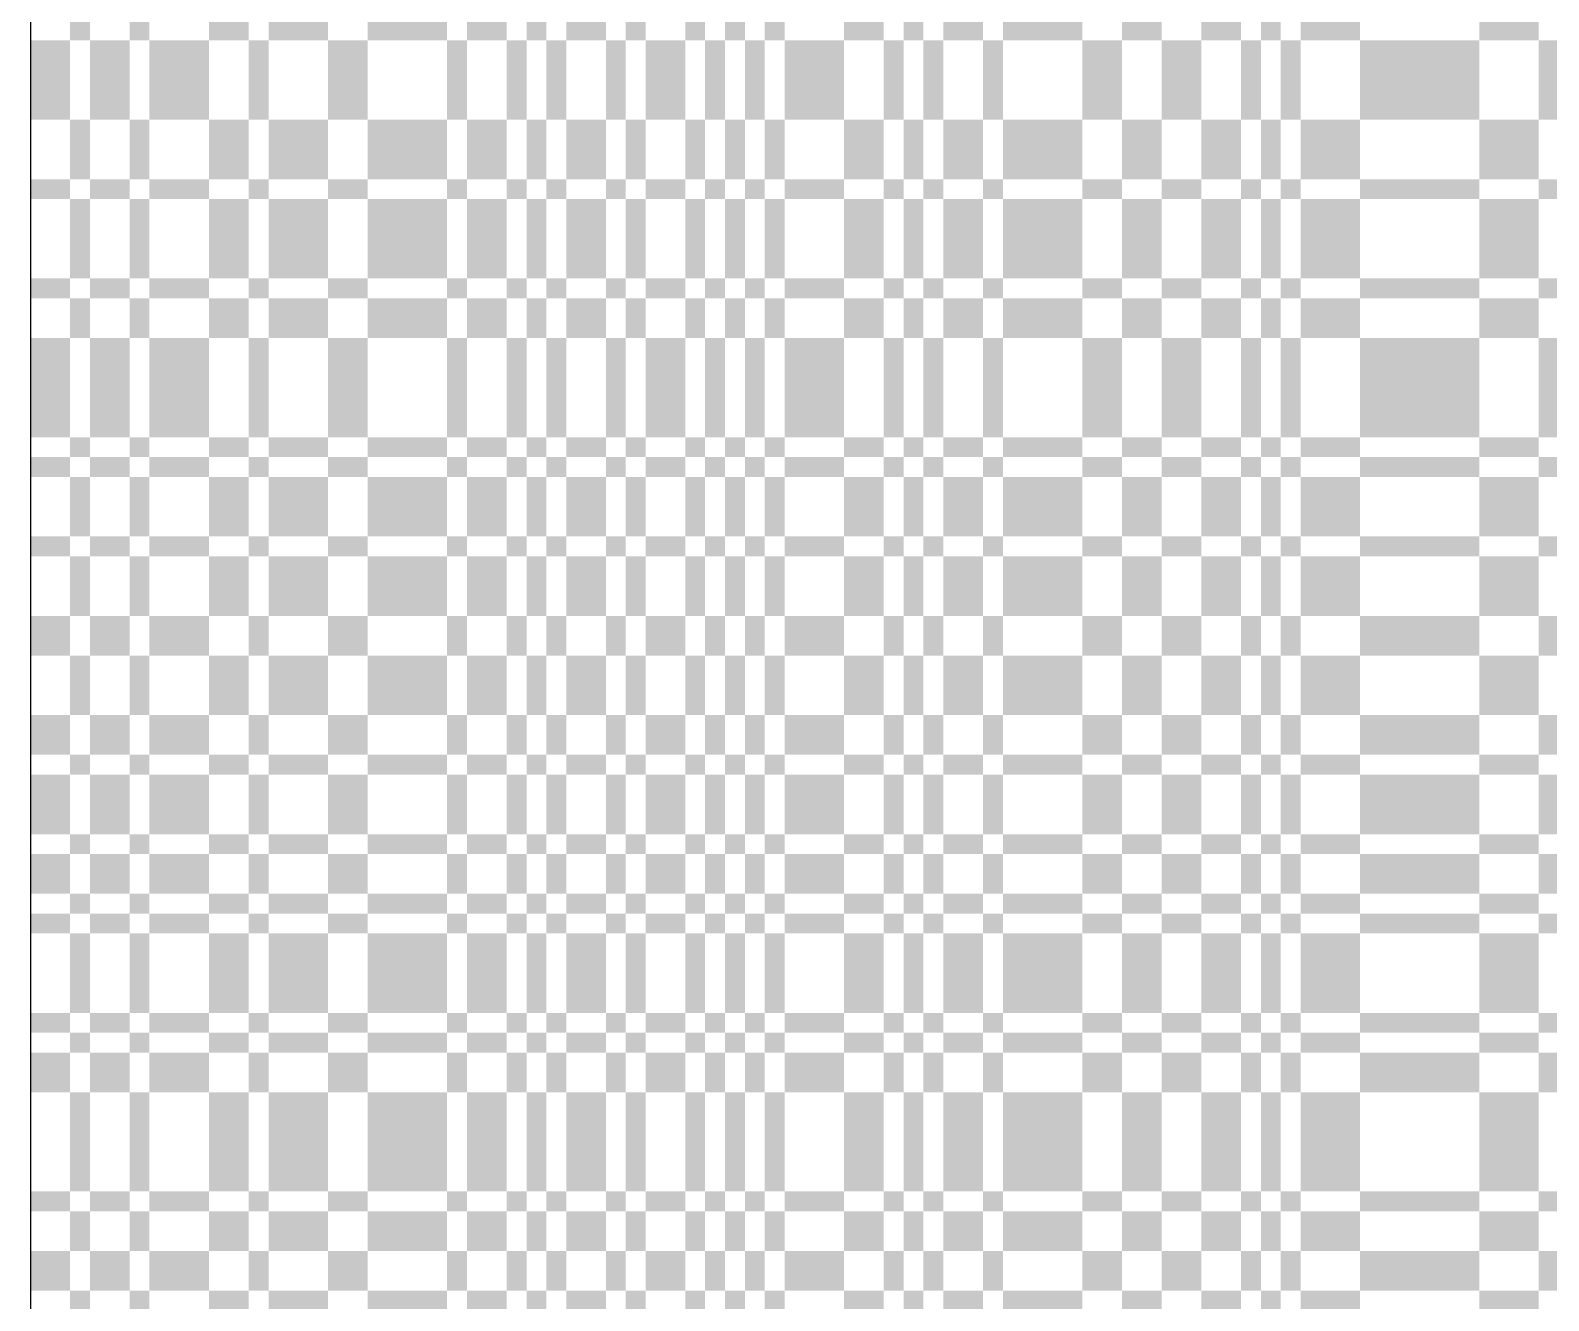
# Model space of a CAD drawing. Extents: x 0 to 10, y 0 to 10.
# Drawn here: x 1 to 2.53, y 5.01 to 6.29 of the extents above; entities that cross this region are included whole.
import ezdxf

# ---------------------------------------------------------------- set-up
doc = ezdxf.new("R2010")
doc.units = 0
doc.header["$MEASUREMENT"] = 0
doc.layers.add('CHROME', color=7, linetype='Continuous')
doc.layers.add('OUTLINE', color=7, linetype='Continuous')

msp = doc.modelspace()

# ---------------------------------------------------------------- linework, layer by layer
at = {"layer": 'CHROME'}
for points in [[(1.04, 6.28), (1.06, 6.28), (1.04, 6.3), (1.06, 6.3)], [(1.1, 6.28), (1.12, 6.28), (1.1, 6.3), (1.12, 6.3)], [(1.18, 6.28), (1.22, 6.28), (1.18, 6.3), (1.22, 6.3)], [(1.24, 6.28), (1.3, 6.28), (1.24, 6.3), (1.3, 6.3)], [(1.34, 6.28), (1.42, 6.28), (1.34, 6.3), (1.42, 6.3)], [(1.44, 6.28), (1.48, 6.28), (1.44, 6.3), (1.48, 6.3)], [(1.5, 6.28), (1.52, 6.28), (1.5, 6.3), (1.52, 6.3)], [(1.54, 6.28), (1.58, 6.28), (1.54, 6.3), (1.58, 6.3)], [(1.6, 6.28), (1.62, 6.28), (1.6, 6.3), (1.62, 6.3)], [(1.66, 6.28), (1.68, 6.28), (1.66, 6.3), (1.68, 6.3)], [(1.7, 6.28), (1.72, 6.28), (1.7, 6.3), (1.72, 6.3)], [(1.74, 6.28), (1.76, 6.28), (1.74, 6.3), (1.76, 6.3)], [(1.82, 6.28), (1.86, 6.28), (1.82, 6.3), (1.86, 6.3)], [(1.88, 6.28), (1.9, 6.28), (1.88, 6.3), (1.9, 6.3)], [(1.92, 6.28), (1.96, 6.28), (1.92, 6.3), (1.96, 6.3)], [(1.98, 6.28), (2.06, 6.28), (1.98, 6.3), (2.06, 6.3)], [(2.1, 6.28), (2.14, 6.28), (2.1, 6.3), (2.14, 6.3)], [(2.18, 6.28), (2.22, 6.28), (2.18, 6.3), (2.22, 6.3)], [(2.24, 6.28), (2.26, 6.28), (2.24, 6.3), (2.26, 6.3)], [(2.28, 6.28), (2.34, 6.28), (2.28, 6.3), (2.34, 6.3)], [(2.46, 6.28), (2.52, 6.28), (2.46, 6.3), (2.52, 6.3)], [(1, 6.2), (1.04, 6.2), (1, 6.28), (1.04, 6.28)], [(1.06, 6.2), (1.1, 6.2), (1.06, 6.28), (1.1, 6.28)], [(1.12, 6.2), (1.18, 6.2), (1.12, 6.28), (1.18, 6.28)], [(1.22, 6.2), (1.24, 6.2), (1.22, 6.28), (1.24, 6.28)], [(1.3, 6.2), (1.34, 6.2), (1.3, 6.28), (1.34, 6.28)], [(1.42, 6.2), (1.44, 6.2), (1.42, 6.28), (1.44, 6.28)], [(1.48, 6.2), (1.5, 6.2), (1.48, 6.28), (1.5, 6.28)], [(1.52, 6.2), (1.54, 6.2), (1.52, 6.28), (1.54, 6.28)], [(1.58, 6.2), (1.6, 6.2), (1.58, 6.28), (1.6, 6.28)], [(1.62, 6.2), (1.66, 6.2), (1.62, 6.28), (1.66, 6.28)], [(1.68, 6.2), (1.7, 6.2), (1.68, 6.28), (1.7, 6.28)], [(1.72, 6.2), (1.74, 6.2), (1.72, 6.28), (1.74, 6.28)], [(1.76, 6.2), (1.82, 6.2), (1.76, 6.28), (1.82, 6.28)], [(1.86, 6.2), (1.88, 6.2), (1.86, 6.28), (1.88, 6.28)], [(1.9, 6.2), (1.92, 6.2), (1.9, 6.28), (1.92, 6.28)], [(1.96, 6.2), (1.98, 6.2), (1.96, 6.28), (1.98, 6.28)], [(2.06, 6.2), (2.1, 6.2), (2.06, 6.28), (2.1, 6.28)], [(2.14, 6.2), (2.18, 6.2), (2.14, 6.28), (2.18, 6.28)], [(2.22, 6.2), (2.24, 6.2), (2.22, 6.28), (2.24, 6.28)], [(2.26, 6.2), (2.28, 6.2), (2.26, 6.28), (2.28, 6.28)], [(2.34, 6.2), (2.46, 6.2), (2.34, 6.28), (2.46, 6.28)], [(2.52, 6.2), (2.54, 6.2), (2.52, 6.28), (2.54, 6.28)], [(1.04, 6.14), (1.06, 6.14), (1.04, 6.2), (1.06, 6.2)], [(1.1, 6.14), (1.12, 6.14), (1.1, 6.2), (1.12, 6.2)], [(1.18, 6.14), (1.22, 6.14), (1.18, 6.2), (1.22, 6.2)], [(1.24, 6.14), (1.3, 6.14), (1.24, 6.2), (1.3, 6.2)], [(1.34, 6.14), (1.42, 6.14), (1.34, 6.2), (1.42, 6.2)], [(1.44, 6.14), (1.48, 6.14), (1.44, 6.2), (1.48, 6.2)], [(1.5, 6.14), (1.52, 6.14), (1.5, 6.2), (1.52, 6.2)], [(1.54, 6.14), (1.58, 6.14), (1.54, 6.2), (1.58, 6.2)], [(1.6, 6.14), (1.62, 6.14), (1.6, 6.2), (1.62, 6.2)], [(1.66, 6.14), (1.68, 6.14), (1.66, 6.2), (1.68, 6.2)], [(1.7, 6.14), (1.72, 6.14), (1.7, 6.2), (1.72, 6.2)], [(1.74, 6.14), (1.76, 6.14), (1.74, 6.2), (1.76, 6.2)], [(1.82, 6.14), (1.86, 6.14), (1.82, 6.2), (1.86, 6.2)], [(1.88, 6.14), (1.9, 6.14), (1.88, 6.2), (1.9, 6.2)], [(1.92, 6.14), (1.96, 6.14), (1.92, 6.2), (1.96, 6.2)], [(1.98, 6.14), (2.06, 6.14), (1.98, 6.2), (2.06, 6.2)], [(2.1, 6.14), (2.14, 6.14), (2.1, 6.2), (2.14, 6.2)], [(2.18, 6.14), (2.22, 6.14), (2.18, 6.2), (2.22, 6.2)], [(2.24, 6.14), (2.26, 6.14), (2.24, 6.2), (2.26, 6.2)], [(2.28, 6.14), (2.34, 6.14), (2.28, 6.2), (2.34, 6.2)], [(2.46, 6.14), (2.52, 6.14), (2.46, 6.2), (2.52, 6.2)], [(1, 6.12), (1.04, 6.12), (1, 6.14), (1.04, 6.14)], [(1.06, 6.12), (1.1, 6.12), (1.06, 6.14), (1.1, 6.14)], [(1.12, 6.12), (1.18, 6.12), (1.12, 6.14), (1.18, 6.14)], [(1.22, 6.12), (1.24, 6.12), (1.22, 6.14), (1.24, 6.14)], [(1.3, 6.12), (1.34, 6.12), (1.3, 6.14), (1.34, 6.14)], [(1.42, 6.12), (1.44, 6.12), (1.42, 6.14), (1.44, 6.14)], [(1.48, 6.12), (1.5, 6.12), (1.48, 6.14), (1.5, 6.14)], [(1.52, 6.12), (1.54, 6.12), (1.52, 6.14), (1.54, 6.14)], [(1.58, 6.12), (1.6, 6.12), (1.58, 6.14), (1.6, 6.14)], [(1.62, 6.12), (1.66, 6.12), (1.62, 6.14), (1.66, 6.14)], [(1.68, 6.12), (1.7, 6.12), (1.68, 6.14), (1.7, 6.14)], [(1.72, 6.12), (1.74, 6.12), (1.72, 6.14), (1.74, 6.14)], [(1.76, 6.12), (1.82, 6.12), (1.76, 6.14), (1.82, 6.14)], [(1.86, 6.12), (1.88, 6.12), (1.86, 6.14), (1.88, 6.14)], [(1.9, 6.12), (1.92, 6.12), (1.9, 6.14), (1.92, 6.14)], [(1.96, 6.12), (1.98, 6.12), (1.96, 6.14), (1.98, 6.14)], [(2.06, 6.12), (2.1, 6.12), (2.06, 6.14), (2.1, 6.14)], [(2.14, 6.12), (2.18, 6.12), (2.14, 6.14), (2.18, 6.14)], [(2.22, 6.12), (2.24, 6.12), (2.22, 6.14), (2.24, 6.14)], [(2.26, 6.12), (2.28, 6.12), (2.26, 6.14), (2.28, 6.14)], [(2.34, 6.12), (2.46, 6.12), (2.34, 6.14), (2.46, 6.14)], [(2.52, 6.12), (2.54, 6.12), (2.52, 6.14), (2.54, 6.14)], [(1.04, 6.04), (1.06, 6.04), (1.04, 6.12), (1.06, 6.12)], [(1.1, 6.04), (1.12, 6.04), (1.1, 6.12), (1.12, 6.12)], [(1.18, 6.04), (1.22, 6.04), (1.18, 6.12), (1.22, 6.12)], [(1.24, 6.04), (1.3, 6.04), (1.24, 6.12), (1.3, 6.12)], [(1.34, 6.04), (1.42, 6.04), (1.34, 6.12), (1.42, 6.12)], [(1.44, 6.04), (1.48, 6.04), (1.44, 6.12), (1.48, 6.12)], [(1.5, 6.04), (1.52, 6.04), (1.5, 6.12), (1.52, 6.12)], [(1.54, 6.04), (1.58, 6.04), (1.54, 6.12), (1.58, 6.12)], [(1.6, 6.04), (1.62, 6.04), (1.6, 6.12), (1.62, 6.12)], [(1.66, 6.04), (1.68, 6.04), (1.66, 6.12), (1.68, 6.12)], [(1.7, 6.04), (1.72, 6.04), (1.7, 6.12), (1.72, 6.12)], [(1.74, 6.04), (1.76, 6.04), (1.74, 6.12), (1.76, 6.12)], [(1.82, 6.04), (1.86, 6.04), (1.82, 6.12), (1.86, 6.12)], [(1.88, 6.04), (1.9, 6.04), (1.88, 6.12), (1.9, 6.12)], [(1.92, 6.04), (1.96, 6.04), (1.92, 6.12), (1.96, 6.12)], [(1.98, 6.04), (2.06, 6.04), (1.98, 6.12), (2.06, 6.12)], [(2.1, 6.04), (2.14, 6.04), (2.1, 6.12), (2.14, 6.12)], [(2.18, 6.04), (2.22, 6.04), (2.18, 6.12), (2.22, 6.12)], [(2.24, 6.04), (2.26, 6.04), (2.24, 6.12), (2.26, 6.12)], [(2.28, 6.04), (2.34, 6.04), (2.28, 6.12), (2.34, 6.12)], [(2.46, 6.04), (2.52, 6.04), (2.46, 6.12), (2.52, 6.12)], [(1, 6.02), (1.04, 6.02), (1, 6.04), (1.04, 6.04)], [(1.06, 6.02), (1.1, 6.02), (1.06, 6.04), (1.1, 6.04)], [(1.12, 6.02), (1.18, 6.02), (1.12, 6.04), (1.18, 6.04)], [(1.22, 6.02), (1.24, 6.02), (1.22, 6.04), (1.24, 6.04)], [(1.3, 6.02), (1.34, 6.02), (1.3, 6.04), (1.34, 6.04)], [(1.42, 6.02), (1.44, 6.02), (1.42, 6.04), (1.44, 6.04)], [(1.48, 6.02), (1.5, 6.02), (1.48, 6.04), (1.5, 6.04)], [(1.52, 6.02), (1.54, 6.02), (1.52, 6.04), (1.54, 6.04)], [(1.58, 6.02), (1.6, 6.02), (1.58, 6.04), (1.6, 6.04)], [(1.62, 6.02), (1.66, 6.02), (1.62, 6.04), (1.66, 6.04)], [(1.68, 6.02), (1.7, 6.02), (1.68, 6.04), (1.7, 6.04)], [(1.72, 6.02), (1.74, 6.02), (1.72, 6.04), (1.74, 6.04)], [(1.76, 6.02), (1.82, 6.02), (1.76, 6.04), (1.82, 6.04)], [(1.86, 6.02), (1.88, 6.02), (1.86, 6.04), (1.88, 6.04)], [(1.9, 6.02), (1.92, 6.02), (1.9, 6.04), (1.92, 6.04)], [(1.96, 6.02), (1.98, 6.02), (1.96, 6.04), (1.98, 6.04)], [(2.06, 6.02), (2.1, 6.02), (2.06, 6.04), (2.1, 6.04)], [(2.14, 6.02), (2.18, 6.02), (2.14, 6.04), (2.18, 6.04)], [(2.22, 6.02), (2.24, 6.02), (2.22, 6.04), (2.24, 6.04)], [(2.26, 6.02), (2.28, 6.02), (2.26, 6.04), (2.28, 6.04)], [(2.34, 6.02), (2.46, 6.02), (2.34, 6.04), (2.46, 6.04)], [(2.52, 6.02), (2.54, 6.02), (2.52, 6.04), (2.54, 6.04)], [(1.04, 5.98), (1.06, 5.98), (1.04, 6.02), (1.06, 6.02)], [(1.1, 5.98), (1.12, 5.98), (1.1, 6.02), (1.12, 6.02)], [(1.18, 5.98), (1.22, 5.98), (1.18, 6.02), (1.22, 6.02)], [(1.24, 5.98), (1.3, 5.98), (1.24, 6.02), (1.3, 6.02)], [(1.34, 5.98), (1.42, 5.98), (1.34, 6.02), (1.42, 6.02)], [(1.44, 5.98), (1.48, 5.98), (1.44, 6.02), (1.48, 6.02)], [(1.5, 5.98), (1.52, 5.98), (1.5, 6.02), (1.52, 6.02)], [(1.54, 5.98), (1.58, 5.98), (1.54, 6.02), (1.58, 6.02)], [(1.6, 5.98), (1.62, 5.98), (1.6, 6.02), (1.62, 6.02)], [(1.66, 5.98), (1.68, 5.98), (1.66, 6.02), (1.68, 6.02)], [(1.7, 5.98), (1.72, 5.98), (1.7, 6.02), (1.72, 6.02)], [(1.74, 5.98), (1.76, 5.98), (1.74, 6.02), (1.76, 6.02)], [(1.82, 5.98), (1.86, 5.98), (1.82, 6.02), (1.86, 6.02)], [(1.88, 5.98), (1.9, 5.98), (1.88, 6.02), (1.9, 6.02)], [(1.92, 5.98), (1.96, 5.98), (1.92, 6.02), (1.96, 6.02)], [(1.98, 5.98), (2.06, 5.98), (1.98, 6.02), (2.06, 6.02)], [(2.1, 5.98), (2.14, 5.98), (2.1, 6.02), (2.14, 6.02)], [(2.18, 5.98), (2.22, 5.98), (2.18, 6.02), (2.22, 6.02)], [(2.24, 5.98), (2.26, 5.98), (2.24, 6.02), (2.26, 6.02)], [(2.28, 5.98), (2.34, 5.98), (2.28, 6.02), (2.34, 6.02)], [(2.46, 5.98), (2.52, 5.98), (2.46, 6.02), (2.52, 6.02)], [(1, 5.88), (1.04, 5.88), (1, 5.98), (1.04, 5.98)], [(1.06, 5.88), (1.1, 5.88), (1.06, 5.98), (1.1, 5.98)], [(1.12, 5.88), (1.18, 5.88), (1.12, 5.98), (1.18, 5.98)], [(1.22, 5.88), (1.24, 5.88), (1.22, 5.98), (1.24, 5.98)], [(1.3, 5.88), (1.34, 5.88), (1.3, 5.98), (1.34, 5.98)], [(1.42, 5.88), (1.44, 5.88), (1.42, 5.98), (1.44, 5.98)], [(1.48, 5.88), (1.5, 5.88), (1.48, 5.98), (1.5, 5.98)], [(1.52, 5.88), (1.54, 5.88), (1.52, 5.98), (1.54, 5.98)], [(1.58, 5.88), (1.6, 5.88), (1.58, 5.98), (1.6, 5.98)], [(1.62, 5.88), (1.66, 5.88), (1.62, 5.98), (1.66, 5.98)], [(1.68, 5.88), (1.7, 5.88), (1.68, 5.98), (1.7, 5.98)], [(1.72, 5.88), (1.74, 5.88), (1.72, 5.98), (1.74, 5.98)], [(1.76, 5.88), (1.82, 5.88), (1.76, 5.98), (1.82, 5.98)], [(1.86, 5.88), (1.88, 5.88), (1.86, 5.98), (1.88, 5.98)], [(1.9, 5.88), (1.92, 5.88), (1.9, 5.98), (1.92, 5.98)], [(1.96, 5.88), (1.98, 5.88), (1.96, 5.98), (1.98, 5.98)], [(2.06, 5.88), (2.1, 5.88), (2.06, 5.98), (2.1, 5.98)], [(2.14, 5.88), (2.18, 5.88), (2.14, 5.98), (2.18, 5.98)], [(2.22, 5.88), (2.24, 5.88), (2.22, 5.98), (2.24, 5.98)], [(2.26, 5.88), (2.28, 5.88), (2.26, 5.98), (2.28, 5.98)], [(2.34, 5.88), (2.46, 5.88), (2.34, 5.98), (2.46, 5.98)], [(2.52, 5.88), (2.54, 5.88), (2.52, 5.98), (2.54, 5.98)], [(1.04, 5.86), (1.06, 5.86), (1.04, 5.88), (1.06, 5.88)], [(1.1, 5.86), (1.12, 5.86), (1.1, 5.88), (1.12, 5.88)], [(1.18, 5.86), (1.22, 5.86), (1.18, 5.88), (1.22, 5.88)], [(1.24, 5.86), (1.3, 5.86), (1.24, 5.88), (1.3, 5.88)], [(1.34, 5.86), (1.42, 5.86), (1.34, 5.88), (1.42, 5.88)], [(1.44, 5.86), (1.48, 5.86), (1.44, 5.88), (1.48, 5.88)], [(1.5, 5.86), (1.52, 5.86), (1.5, 5.88), (1.52, 5.88)], [(1.54, 5.86), (1.58, 5.86), (1.54, 5.88), (1.58, 5.88)], [(1.6, 5.86), (1.62, 5.86), (1.6, 5.88), (1.62, 5.88)], [(1.66, 5.86), (1.68, 5.86), (1.66, 5.88), (1.68, 5.88)], [(1.7, 5.86), (1.72, 5.86), (1.7, 5.88), (1.72, 5.88)], [(1.74, 5.86), (1.76, 5.86), (1.74, 5.88), (1.76, 5.88)], [(1.82, 5.86), (1.86, 5.86), (1.82, 5.88), (1.86, 5.88)], [(1.88, 5.86), (1.9, 5.86), (1.88, 5.88), (1.9, 5.88)], [(1.92, 5.86), (1.96, 5.86), (1.92, 5.88), (1.96, 5.88)], [(1.98, 5.86), (2.06, 5.86), (1.98, 5.88), (2.06, 5.88)], [(2.1, 5.86), (2.14, 5.86), (2.1, 5.88), (2.14, 5.88)], [(2.18, 5.86), (2.22, 5.86), (2.18, 5.88), (2.22, 5.88)], [(2.24, 5.86), (2.26, 5.86), (2.24, 5.88), (2.26, 5.88)], [(2.28, 5.86), (2.34, 5.86), (2.28, 5.88), (2.34, 5.88)], [(2.46, 5.86), (2.52, 5.86), (2.46, 5.88), (2.52, 5.88)], [(1, 5.84), (1.04, 5.84), (1, 5.86), (1.04, 5.86)], [(1.06, 5.84), (1.1, 5.84), (1.06, 5.86), (1.1, 5.86)], [(1.12, 5.84), (1.18, 5.84), (1.12, 5.86), (1.18, 5.86)], [(1.22, 5.84), (1.24, 5.84), (1.22, 5.86), (1.24, 5.86)], [(1.3, 5.84), (1.34, 5.84), (1.3, 5.86), (1.34, 5.86)], [(1.42, 5.84), (1.44, 5.84), (1.42, 5.86), (1.44, 5.86)], [(1.48, 5.84), (1.5, 5.84), (1.48, 5.86), (1.5, 5.86)], [(1.52, 5.84), (1.54, 5.84), (1.52, 5.86), (1.54, 5.86)], [(1.58, 5.84), (1.6, 5.84), (1.58, 5.86), (1.6, 5.86)], [(1.62, 5.84), (1.66, 5.84), (1.62, 5.86), (1.66, 5.86)], [(1.68, 5.84), (1.7, 5.84), (1.68, 5.86), (1.7, 5.86)], [(1.72, 5.84), (1.74, 5.84), (1.72, 5.86), (1.74, 5.86)], [(1.76, 5.84), (1.82, 5.84), (1.76, 5.86), (1.82, 5.86)], [(1.86, 5.84), (1.88, 5.84), (1.86, 5.86), (1.88, 5.86)], [(1.9, 5.84), (1.92, 5.84), (1.9, 5.86), (1.92, 5.86)], [(1.96, 5.84), (1.98, 5.84), (1.96, 5.86), (1.98, 5.86)], [(2.06, 5.84), (2.1, 5.84), (2.06, 5.86), (2.1, 5.86)], [(2.14, 5.84), (2.18, 5.84), (2.14, 5.86), (2.18, 5.86)], [(2.22, 5.84), (2.24, 5.84), (2.22, 5.86), (2.24, 5.86)], [(2.26, 5.84), (2.28, 5.84), (2.26, 5.86), (2.28, 5.86)], [(2.34, 5.84), (2.46, 5.84), (2.34, 5.86), (2.46, 5.86)], [(2.52, 5.84), (2.54, 5.84), (2.52, 5.86), (2.54, 5.86)], [(1.04, 5.78), (1.06, 5.78), (1.04, 5.84), (1.06, 5.84)], [(1.1, 5.78), (1.12, 5.78), (1.1, 5.84), (1.12, 5.84)], [(1.18, 5.78), (1.22, 5.78), (1.18, 5.84), (1.22, 5.84)], [(1.24, 5.78), (1.3, 5.78), (1.24, 5.84), (1.3, 5.84)], [(1.34, 5.78), (1.42, 5.78), (1.34, 5.84), (1.42, 5.84)], [(1.44, 5.78), (1.48, 5.78), (1.44, 5.84), (1.48, 5.84)], [(1.5, 5.78), (1.52, 5.78), (1.5, 5.84), (1.52, 5.84)], [(1.54, 5.78), (1.58, 5.78), (1.54, 5.84), (1.58, 5.84)], [(1.6, 5.78), (1.62, 5.78), (1.6, 5.84), (1.62, 5.84)], [(1.66, 5.78), (1.68, 5.78), (1.66, 5.84), (1.68, 5.84)], [(1.7, 5.78), (1.72, 5.78), (1.7, 5.84), (1.72, 5.84)], [(1.74, 5.78), (1.76, 5.78), (1.74, 5.84), (1.76, 5.84)], [(1.82, 5.78), (1.86, 5.78), (1.82, 5.84), (1.86, 5.84)], [(1.88, 5.78), (1.9, 5.78), (1.88, 5.84), (1.9, 5.84)], [(1.92, 5.78), (1.96, 5.78), (1.92, 5.84), (1.96, 5.84)], [(1.98, 5.78), (2.06, 5.78), (1.98, 5.84), (2.06, 5.84)], [(2.1, 5.78), (2.14, 5.78), (2.1, 5.84), (2.14, 5.84)], [(2.18, 5.78), (2.22, 5.78), (2.18, 5.84), (2.22, 5.84)], [(2.24, 5.78), (2.26, 5.78), (2.24, 5.84), (2.26, 5.84)], [(2.28, 5.78), (2.34, 5.78), (2.28, 5.84), (2.34, 5.84)], [(2.46, 5.78), (2.52, 5.78), (2.46, 5.84), (2.52, 5.84)], [(1, 5.76), (1.04, 5.76), (1, 5.78), (1.04, 5.78)], [(1.06, 5.76), (1.1, 5.76), (1.06, 5.78), (1.1, 5.78)], [(1.12, 5.76), (1.18, 5.76), (1.12, 5.78), (1.18, 5.78)], [(1.22, 5.76), (1.24, 5.76), (1.22, 5.78), (1.24, 5.78)], [(1.3, 5.76), (1.34, 5.76), (1.3, 5.78), (1.34, 5.78)], [(1.42, 5.76), (1.44, 5.76), (1.42, 5.78), (1.44, 5.78)], [(1.48, 5.76), (1.5, 5.76), (1.48, 5.78), (1.5, 5.78)], [(1.52, 5.76), (1.54, 5.76), (1.52, 5.78), (1.54, 5.78)], [(1.58, 5.76), (1.6, 5.76), (1.58, 5.78), (1.6, 5.78)], [(1.62, 5.76), (1.66, 5.76), (1.62, 5.78), (1.66, 5.78)], [(1.68, 5.76), (1.7, 5.76), (1.68, 5.78), (1.7, 5.78)], [(1.72, 5.76), (1.74, 5.76), (1.72, 5.78), (1.74, 5.78)], [(1.76, 5.76), (1.82, 5.76), (1.76, 5.78), (1.82, 5.78)], [(1.86, 5.76), (1.88, 5.76), (1.86, 5.78), (1.88, 5.78)], [(1.9, 5.76), (1.92, 5.76), (1.9, 5.78), (1.92, 5.78)], [(1.96, 5.76), (1.98, 5.76), (1.96, 5.78), (1.98, 5.78)], [(2.06, 5.76), (2.1, 5.76), (2.06, 5.78), (2.1, 5.78)], [(2.14, 5.76), (2.18, 5.76), (2.14, 5.78), (2.18, 5.78)], [(2.22, 5.76), (2.24, 5.76), (2.22, 5.78), (2.24, 5.78)], [(2.26, 5.76), (2.28, 5.76), (2.26, 5.78), (2.28, 5.78)], [(2.34, 5.76), (2.46, 5.76), (2.34, 5.78), (2.46, 5.78)], [(2.52, 5.76), (2.54, 5.76), (2.52, 5.78), (2.54, 5.78)], [(1.04, 5.7), (1.06, 5.7), (1.04, 5.76), (1.06, 5.76)], [(1.1, 5.7), (1.12, 5.7), (1.1, 5.76), (1.12, 5.76)], [(1.18, 5.7), (1.22, 5.7), (1.18, 5.76), (1.22, 5.76)], [(1.24, 5.7), (1.3, 5.7), (1.24, 5.76), (1.3, 5.76)], [(1.34, 5.7), (1.42, 5.7), (1.34, 5.76), (1.42, 5.76)], [(1.44, 5.7), (1.48, 5.7), (1.44, 5.76), (1.48, 5.76)], [(1.5, 5.7), (1.52, 5.7), (1.5, 5.76), (1.52, 5.76)], [(1.54, 5.7), (1.58, 5.7), (1.54, 5.76), (1.58, 5.76)], [(1.6, 5.7), (1.62, 5.7), (1.6, 5.76), (1.62, 5.76)], [(1.66, 5.7), (1.68, 5.7), (1.66, 5.76), (1.68, 5.76)], [(1.7, 5.7), (1.72, 5.7), (1.7, 5.76), (1.72, 5.76)], [(1.74, 5.7), (1.76, 5.7), (1.74, 5.76), (1.76, 5.76)], [(1.82, 5.7), (1.86, 5.7), (1.82, 5.76), (1.86, 5.76)], [(1.88, 5.7), (1.9, 5.7), (1.88, 5.76), (1.9, 5.76)], [(1.92, 5.7), (1.96, 5.7), (1.92, 5.76), (1.96, 5.76)], [(1.98, 5.7), (2.06, 5.7), (1.98, 5.76), (2.06, 5.76)], [(2.1, 5.7), (2.14, 5.7), (2.1, 5.76), (2.14, 5.76)], [(2.18, 5.7), (2.22, 5.7), (2.18, 5.76), (2.22, 5.76)], [(2.24, 5.7), (2.26, 5.7), (2.24, 5.76), (2.26, 5.76)], [(2.28, 5.7), (2.34, 5.7), (2.28, 5.76), (2.34, 5.76)], [(2.46, 5.7), (2.52, 5.7), (2.46, 5.76), (2.52, 5.76)], [(1, 5.66), (1.04, 5.66), (1, 5.7), (1.04, 5.7)], [(1.06, 5.66), (1.1, 5.66), (1.06, 5.7), (1.1, 5.7)], [(1.12, 5.66), (1.18, 5.66), (1.12, 5.7), (1.18, 5.7)], [(1.22, 5.66), (1.24, 5.66), (1.22, 5.7), (1.24, 5.7)], [(1.3, 5.66), (1.34, 5.66), (1.3, 5.7), (1.34, 5.7)], [(1.42, 5.66), (1.44, 5.66), (1.42, 5.7), (1.44, 5.7)], [(1.48, 5.66), (1.5, 5.66), (1.48, 5.7), (1.5, 5.7)], [(1.52, 5.66), (1.54, 5.66), (1.52, 5.7), (1.54, 5.7)], [(1.58, 5.66), (1.6, 5.66), (1.58, 5.7), (1.6, 5.7)], [(1.62, 5.66), (1.66, 5.66), (1.62, 5.7), (1.66, 5.7)], [(1.68, 5.66), (1.7, 5.66), (1.68, 5.7), (1.7, 5.7)], [(1.72, 5.66), (1.74, 5.66), (1.72, 5.7), (1.74, 5.7)], [(1.76, 5.66), (1.82, 5.66), (1.76, 5.7), (1.82, 5.7)], [(1.86, 5.66), (1.88, 5.66), (1.86, 5.7), (1.88, 5.7)], [(1.9, 5.66), (1.92, 5.66), (1.9, 5.7), (1.92, 5.7)], [(1.96, 5.66), (1.98, 5.66), (1.96, 5.7), (1.98, 5.7)], [(2.06, 5.66), (2.1, 5.66), (2.06, 5.7), (2.1, 5.7)], [(2.14, 5.66), (2.18, 5.66), (2.14, 5.7), (2.18, 5.7)], [(2.22, 5.66), (2.24, 5.66), (2.22, 5.7), (2.24, 5.7)], [(2.26, 5.66), (2.28, 5.66), (2.26, 5.7), (2.28, 5.7)], [(2.34, 5.66), (2.46, 5.66), (2.34, 5.7), (2.46, 5.7)], [(2.52, 5.66), (2.54, 5.66), (2.52, 5.7), (2.54, 5.7)], [(1.04, 5.6), (1.06, 5.6), (1.04, 5.66), (1.06, 5.66)], [(1.1, 5.6), (1.12, 5.6), (1.1, 5.66), (1.12, 5.66)], [(1.18, 5.6), (1.22, 5.6), (1.18, 5.66), (1.22, 5.66)], [(1.24, 5.6), (1.3, 5.6), (1.24, 5.66), (1.3, 5.66)], [(1.34, 5.6), (1.42, 5.6), (1.34, 5.66), (1.42, 5.66)], [(1.44, 5.6), (1.48, 5.6), (1.44, 5.66), (1.48, 5.66)], [(1.5, 5.6), (1.52, 5.6), (1.5, 5.66), (1.52, 5.66)], [(1.54, 5.6), (1.58, 5.6), (1.54, 5.66), (1.58, 5.66)], [(1.6, 5.6), (1.62, 5.6), (1.6, 5.66), (1.62, 5.66)], [(1.66, 5.6), (1.68, 5.6), (1.66, 5.66), (1.68, 5.66)], [(1.7, 5.6), (1.72, 5.6), (1.7, 5.66), (1.72, 5.66)], [(1.74, 5.6), (1.76, 5.6), (1.74, 5.66), (1.76, 5.66)], [(1.82, 5.6), (1.86, 5.6), (1.82, 5.66), (1.86, 5.66)], [(1.88, 5.6), (1.9, 5.6), (1.88, 5.66), (1.9, 5.66)], [(1.92, 5.6), (1.96, 5.6), (1.92, 5.66), (1.96, 5.66)], [(1.98, 5.6), (2.06, 5.6), (1.98, 5.66), (2.06, 5.66)], [(2.1, 5.6), (2.14, 5.6), (2.1, 5.66), (2.14, 5.66)], [(2.18, 5.6), (2.22, 5.6), (2.18, 5.66), (2.22, 5.66)], [(2.24, 5.6), (2.26, 5.6), (2.24, 5.66), (2.26, 5.66)], [(2.28, 5.6), (2.34, 5.6), (2.28, 5.66), (2.34, 5.66)], [(2.46, 5.6), (2.52, 5.6), (2.46, 5.66), (2.52, 5.66)], [(1, 5.56), (1.04, 5.56), (1, 5.6), (1.04, 5.6)], [(1.06, 5.56), (1.1, 5.56), (1.06, 5.6), (1.1, 5.6)], [(1.12, 5.56), (1.18, 5.56), (1.12, 5.6), (1.18, 5.6)], [(1.22, 5.56), (1.24, 5.56), (1.22, 5.6), (1.24, 5.6)], [(1.3, 5.56), (1.34, 5.56), (1.3, 5.6), (1.34, 5.6)], [(1.42, 5.56), (1.44, 5.56), (1.42, 5.6), (1.44, 5.6)], [(1.48, 5.56), (1.5, 5.56), (1.48, 5.6), (1.5, 5.6)], [(1.52, 5.56), (1.54, 5.56), (1.52, 5.6), (1.54, 5.6)], [(1.58, 5.56), (1.6, 5.56), (1.58, 5.6), (1.6, 5.6)], [(1.62, 5.56), (1.66, 5.56), (1.62, 5.6), (1.66, 5.6)], [(1.68, 5.56), (1.7, 5.56), (1.68, 5.6), (1.7, 5.6)], [(1.72, 5.56), (1.74, 5.56), (1.72, 5.6), (1.74, 5.6)], [(1.76, 5.56), (1.82, 5.56), (1.76, 5.6), (1.82, 5.6)], [(1.86, 5.56), (1.88, 5.56), (1.86, 5.6), (1.88, 5.6)], [(1.9, 5.56), (1.92, 5.56), (1.9, 5.6), (1.92, 5.6)], [(1.96, 5.56), (1.98, 5.56), (1.96, 5.6), (1.98, 5.6)], [(2.06, 5.56), (2.1, 5.56), (2.06, 5.6), (2.1, 5.6)], [(2.14, 5.56), (2.18, 5.56), (2.14, 5.6), (2.18, 5.6)], [(2.22, 5.56), (2.24, 5.56), (2.22, 5.6), (2.24, 5.6)], [(2.26, 5.56), (2.28, 5.56), (2.26, 5.6), (2.28, 5.6)], [(2.34, 5.56), (2.46, 5.56), (2.34, 5.6), (2.46, 5.6)], [(2.52, 5.56), (2.54, 5.56), (2.52, 5.6), (2.54, 5.6)], [(1.04, 5.54), (1.06, 5.54), (1.04, 5.56), (1.06, 5.56)], [(1.1, 5.54), (1.12, 5.54), (1.1, 5.56), (1.12, 5.56)], [(1.18, 5.54), (1.22, 5.54), (1.18, 5.56), (1.22, 5.56)], [(1.24, 5.54), (1.3, 5.54), (1.24, 5.56), (1.3, 5.56)], [(1.34, 5.54), (1.42, 5.54), (1.34, 5.56), (1.42, 5.56)], [(1.44, 5.54), (1.48, 5.54), (1.44, 5.56), (1.48, 5.56)], [(1.5, 5.54), (1.52, 5.54), (1.5, 5.56), (1.52, 5.56)], [(1.54, 5.54), (1.58, 5.54), (1.54, 5.56), (1.58, 5.56)], [(1.6, 5.54), (1.62, 5.54), (1.6, 5.56), (1.62, 5.56)], [(1.66, 5.54), (1.68, 5.54), (1.66, 5.56), (1.68, 5.56)], [(1.7, 5.54), (1.72, 5.54), (1.7, 5.56), (1.72, 5.56)], [(1.74, 5.54), (1.76, 5.54), (1.74, 5.56), (1.76, 5.56)], [(1.82, 5.54), (1.86, 5.54), (1.82, 5.56), (1.86, 5.56)], [(1.88, 5.54), (1.9, 5.54), (1.88, 5.56), (1.9, 5.56)], [(1.92, 5.54), (1.96, 5.54), (1.92, 5.56), (1.96, 5.56)], [(1.98, 5.54), (2.06, 5.54), (1.98, 5.56), (2.06, 5.56)], [(2.1, 5.54), (2.14, 5.54), (2.1, 5.56), (2.14, 5.56)], [(2.18, 5.54), (2.22, 5.54), (2.18, 5.56), (2.22, 5.56)], [(2.24, 5.54), (2.26, 5.54), (2.24, 5.56), (2.26, 5.56)], [(2.28, 5.54), (2.34, 5.54), (2.28, 5.56), (2.34, 5.56)], [(2.46, 5.54), (2.52, 5.54), (2.46, 5.56), (2.52, 5.56)], [(1, 5.48), (1.04, 5.48), (1, 5.54), (1.04, 5.54)], [(1.06, 5.48), (1.1, 5.48), (1.06, 5.54), (1.1, 5.54)], [(1.12, 5.48), (1.18, 5.48), (1.12, 5.54), (1.18, 5.54)], [(1.22, 5.48), (1.24, 5.48), (1.22, 5.54), (1.24, 5.54)], [(1.3, 5.48), (1.34, 5.48), (1.3, 5.54), (1.34, 5.54)], [(1.42, 5.48), (1.44, 5.48), (1.42, 5.54), (1.44, 5.54)], [(1.48, 5.48), (1.5, 5.48), (1.48, 5.54), (1.5, 5.54)], [(1.52, 5.48), (1.54, 5.48), (1.52, 5.54), (1.54, 5.54)], [(1.58, 5.48), (1.6, 5.48), (1.58, 5.54), (1.6, 5.54)], [(1.62, 5.48), (1.66, 5.48), (1.62, 5.54), (1.66, 5.54)], [(1.68, 5.48), (1.7, 5.48), (1.68, 5.54), (1.7, 5.54)], [(1.72, 5.48), (1.74, 5.48), (1.72, 5.54), (1.74, 5.54)], [(1.76, 5.48), (1.82, 5.48), (1.76, 5.54), (1.82, 5.54)], [(1.86, 5.48), (1.88, 5.48), (1.86, 5.54), (1.88, 5.54)], [(1.9, 5.48), (1.92, 5.48), (1.9, 5.54), (1.92, 5.54)], [(1.96, 5.48), (1.98, 5.48), (1.96, 5.54), (1.98, 5.54)], [(2.06, 5.48), (2.1, 5.48), (2.06, 5.54), (2.1, 5.54)], [(2.14, 5.48), (2.18, 5.48), (2.14, 5.54), (2.18, 5.54)], [(2.22, 5.48), (2.24, 5.48), (2.22, 5.54), (2.24, 5.54)], [(2.26, 5.48), (2.28, 5.48), (2.26, 5.54), (2.28, 5.54)], [(2.34, 5.48), (2.46, 5.48), (2.34, 5.54), (2.46, 5.54)], [(2.52, 5.48), (2.54, 5.48), (2.52, 5.54), (2.54, 5.54)], [(1.04, 5.46), (1.06, 5.46), (1.04, 5.48), (1.06, 5.48)], [(1.1, 5.46), (1.12, 5.46), (1.1, 5.48), (1.12, 5.48)], [(1.18, 5.46), (1.22, 5.46), (1.18, 5.48), (1.22, 5.48)], [(1.24, 5.46), (1.3, 5.46), (1.24, 5.48), (1.3, 5.48)], [(1.34, 5.46), (1.42, 5.46), (1.34, 5.48), (1.42, 5.48)], [(1.44, 5.46), (1.48, 5.46), (1.44, 5.48), (1.48, 5.48)], [(1.5, 5.46), (1.52, 5.46), (1.5, 5.48), (1.52, 5.48)], [(1.54, 5.46), (1.58, 5.46), (1.54, 5.48), (1.58, 5.48)], [(1.6, 5.46), (1.62, 5.46), (1.6, 5.48), (1.62, 5.48)], [(1.66, 5.46), (1.68, 5.46), (1.66, 5.48), (1.68, 5.48)], [(1.7, 5.46), (1.72, 5.46), (1.7, 5.48), (1.72, 5.48)], [(1.74, 5.46), (1.76, 5.46), (1.74, 5.48), (1.76, 5.48)], [(1.82, 5.46), (1.86, 5.46), (1.82, 5.48), (1.86, 5.48)], [(1.88, 5.46), (1.9, 5.46), (1.88, 5.48), (1.9, 5.48)], [(1.92, 5.46), (1.96, 5.46), (1.92, 5.48), (1.96, 5.48)], [(1.98, 5.46), (2.06, 5.46), (1.98, 5.48), (2.06, 5.48)], [(2.1, 5.46), (2.14, 5.46), (2.1, 5.48), (2.14, 5.48)], [(2.18, 5.46), (2.22, 5.46), (2.18, 5.48), (2.22, 5.48)], [(2.24, 5.46), (2.26, 5.46), (2.24, 5.48), (2.26, 5.48)], [(2.28, 5.46), (2.34, 5.46), (2.28, 5.48), (2.34, 5.48)], [(2.46, 5.46), (2.52, 5.46), (2.46, 5.48), (2.52, 5.48)], [(1, 5.42), (1.04, 5.42), (1, 5.46), (1.04, 5.46)], [(1.06, 5.42), (1.1, 5.42), (1.06, 5.46), (1.1, 5.46)], [(1.12, 5.42), (1.18, 5.42), (1.12, 5.46), (1.18, 5.46)], [(1.22, 5.42), (1.24, 5.42), (1.22, 5.46), (1.24, 5.46)], [(1.3, 5.42), (1.34, 5.42), (1.3, 5.46), (1.34, 5.46)], [(1.42, 5.42), (1.44, 5.42), (1.42, 5.46), (1.44, 5.46)], [(1.48, 5.42), (1.5, 5.42), (1.48, 5.46), (1.5, 5.46)], [(1.52, 5.42), (1.54, 5.42), (1.52, 5.46), (1.54, 5.46)], [(1.58, 5.42), (1.6, 5.42), (1.58, 5.46), (1.6, 5.46)], [(1.62, 5.42), (1.66, 5.42), (1.62, 5.46), (1.66, 5.46)], [(1.68, 5.42), (1.7, 5.42), (1.68, 5.46), (1.7, 5.46)], [(1.72, 5.42), (1.74, 5.42), (1.72, 5.46), (1.74, 5.46)], [(1.76, 5.42), (1.82, 5.42), (1.76, 5.46), (1.82, 5.46)], [(1.86, 5.42), (1.88, 5.42), (1.86, 5.46), (1.88, 5.46)], [(1.9, 5.42), (1.92, 5.42), (1.9, 5.46), (1.92, 5.46)], [(1.96, 5.42), (1.98, 5.42), (1.96, 5.46), (1.98, 5.46)], [(2.06, 5.42), (2.1, 5.42), (2.06, 5.46), (2.1, 5.46)], [(2.14, 5.42), (2.18, 5.42), (2.14, 5.46), (2.18, 5.46)], [(2.22, 5.42), (2.24, 5.42), (2.22, 5.46), (2.24, 5.46)], [(2.26, 5.42), (2.28, 5.42), (2.26, 5.46), (2.28, 5.46)], [(2.34, 5.42), (2.46, 5.42), (2.34, 5.46), (2.46, 5.46)], [(2.52, 5.42), (2.54, 5.42), (2.52, 5.46), (2.54, 5.46)], [(1.04, 5.4), (1.06, 5.4), (1.04, 5.42), (1.06, 5.42)], [(1.1, 5.4), (1.12, 5.4), (1.1, 5.42), (1.12, 5.42)], [(1.18, 5.4), (1.22, 5.4), (1.18, 5.42), (1.22, 5.42)], [(1.24, 5.4), (1.3, 5.4), (1.24, 5.42), (1.3, 5.42)], [(1.34, 5.4), (1.42, 5.4), (1.34, 5.42), (1.42, 5.42)], [(1.44, 5.4), (1.48, 5.4), (1.44, 5.42), (1.48, 5.42)], [(1.5, 5.4), (1.52, 5.4), (1.5, 5.42), (1.52, 5.42)], [(1.54, 5.4), (1.58, 5.4), (1.54, 5.42), (1.58, 5.42)], [(1.6, 5.4), (1.62, 5.4), (1.6, 5.42), (1.62, 5.42)], [(1.66, 5.4), (1.68, 5.4), (1.66, 5.42), (1.68, 5.42)], [(1.7, 5.4), (1.72, 5.4), (1.7, 5.42), (1.72, 5.42)], [(1.74, 5.4), (1.76, 5.4), (1.74, 5.42), (1.76, 5.42)], [(1.82, 5.4), (1.86, 5.4), (1.82, 5.42), (1.86, 5.42)], [(1.88, 5.4), (1.9, 5.4), (1.88, 5.42), (1.9, 5.42)], [(1.92, 5.4), (1.96, 5.4), (1.92, 5.42), (1.96, 5.42)], [(1.98, 5.4), (2.06, 5.4), (1.98, 5.42), (2.06, 5.42)], [(2.1, 5.4), (2.14, 5.4), (2.1, 5.42), (2.14, 5.42)], [(2.18, 5.4), (2.22, 5.4), (2.18, 5.42), (2.22, 5.42)], [(2.24, 5.4), (2.26, 5.4), (2.24, 5.42), (2.26, 5.42)], [(2.28, 5.4), (2.34, 5.4), (2.28, 5.42), (2.34, 5.42)], [(2.46, 5.4), (2.52, 5.4), (2.46, 5.42), (2.52, 5.42)], [(1, 5.38), (1.04, 5.38), (1, 5.4), (1.04, 5.4)], [(1.06, 5.38), (1.1, 5.38), (1.06, 5.4), (1.1, 5.4)], [(1.12, 5.38), (1.18, 5.38), (1.12, 5.4), (1.18, 5.4)], [(1.22, 5.38), (1.24, 5.38), (1.22, 5.4), (1.24, 5.4)], [(1.3, 5.38), (1.34, 5.38), (1.3, 5.4), (1.34, 5.4)], [(1.42, 5.38), (1.44, 5.38), (1.42, 5.4), (1.44, 5.4)], [(1.48, 5.38), (1.5, 5.38), (1.48, 5.4), (1.5, 5.4)], [(1.52, 5.38), (1.54, 5.38), (1.52, 5.4), (1.54, 5.4)], [(1.58, 5.38), (1.6, 5.38), (1.58, 5.4), (1.6, 5.4)], [(1.62, 5.38), (1.66, 5.38), (1.62, 5.4), (1.66, 5.4)], [(1.68, 5.38), (1.7, 5.38), (1.68, 5.4), (1.7, 5.4)], [(1.72, 5.38), (1.74, 5.38), (1.72, 5.4), (1.74, 5.4)], [(1.76, 5.38), (1.82, 5.38), (1.76, 5.4), (1.82, 5.4)], [(1.86, 5.38), (1.88, 5.38), (1.86, 5.4), (1.88, 5.4)], [(1.9, 5.38), (1.92, 5.38), (1.9, 5.4), (1.92, 5.4)], [(1.96, 5.38), (1.98, 5.38), (1.96, 5.4), (1.98, 5.4)], [(2.06, 5.38), (2.1, 5.38), (2.06, 5.4), (2.1, 5.4)], [(2.14, 5.38), (2.18, 5.38), (2.14, 5.4), (2.18, 5.4)], [(2.22, 5.38), (2.24, 5.38), (2.22, 5.4), (2.24, 5.4)], [(2.26, 5.38), (2.28, 5.38), (2.26, 5.4), (2.28, 5.4)], [(2.34, 5.38), (2.46, 5.38), (2.34, 5.4), (2.46, 5.4)], [(2.52, 5.38), (2.54, 5.38), (2.52, 5.4), (2.54, 5.4)], [(1.04, 5.3), (1.06, 5.3), (1.04, 5.38), (1.06, 5.38)], [(1.1, 5.3), (1.12, 5.3), (1.1, 5.38), (1.12, 5.38)], [(1.18, 5.3), (1.22, 5.3), (1.18, 5.38), (1.22, 5.38)], [(1.24, 5.3), (1.3, 5.3), (1.24, 5.38), (1.3, 5.38)], [(1.34, 5.3), (1.42, 5.3), (1.34, 5.38), (1.42, 5.38)], [(1.44, 5.3), (1.48, 5.3), (1.44, 5.38), (1.48, 5.38)], [(1.5, 5.3), (1.52, 5.3), (1.5, 5.38), (1.52, 5.38)], [(1.54, 5.3), (1.58, 5.3), (1.54, 5.38), (1.58, 5.38)], [(1.6, 5.3), (1.62, 5.3), (1.6, 5.38), (1.62, 5.38)], [(1.66, 5.3), (1.68, 5.3), (1.66, 5.38), (1.68, 5.38)], [(1.7, 5.3), (1.72, 5.3), (1.7, 5.38), (1.72, 5.38)], [(1.74, 5.3), (1.76, 5.3), (1.74, 5.38), (1.76, 5.38)], [(1.82, 5.3), (1.86, 5.3), (1.82, 5.38), (1.86, 5.38)], [(1.88, 5.3), (1.9, 5.3), (1.88, 5.38), (1.9, 5.38)], [(1.92, 5.3), (1.96, 5.3), (1.92, 5.38), (1.96, 5.38)], [(1.98, 5.3), (2.06, 5.3), (1.98, 5.38), (2.06, 5.38)], [(2.1, 5.3), (2.14, 5.3), (2.1, 5.38), (2.14, 5.38)], [(2.18, 5.3), (2.22, 5.3), (2.18, 5.38), (2.22, 5.38)], [(2.24, 5.3), (2.26, 5.3), (2.24, 5.38), (2.26, 5.38)], [(2.28, 5.3), (2.34, 5.3), (2.28, 5.38), (2.34, 5.38)], [(2.46, 5.3), (2.52, 5.3), (2.46, 5.38), (2.52, 5.38)], [(1, 5.28), (1.04, 5.28), (1, 5.3), (1.04, 5.3)], [(1.06, 5.28), (1.1, 5.28), (1.06, 5.3), (1.1, 5.3)], [(1.12, 5.28), (1.18, 5.28), (1.12, 5.3), (1.18, 5.3)], [(1.22, 5.28), (1.24, 5.28), (1.22, 5.3), (1.24, 5.3)], [(1.3, 5.28), (1.34, 5.28), (1.3, 5.3), (1.34, 5.3)], [(1.42, 5.28), (1.44, 5.28), (1.42, 5.3), (1.44, 5.3)], [(1.48, 5.28), (1.5, 5.28), (1.48, 5.3), (1.5, 5.3)], [(1.52, 5.28), (1.54, 5.28), (1.52, 5.3), (1.54, 5.3)], [(1.58, 5.28), (1.6, 5.28), (1.58, 5.3), (1.6, 5.3)], [(1.62, 5.28), (1.66, 5.28), (1.62, 5.3), (1.66, 5.3)], [(1.68, 5.28), (1.7, 5.28), (1.68, 5.3), (1.7, 5.3)], [(1.72, 5.28), (1.74, 5.28), (1.72, 5.3), (1.74, 5.3)], [(1.76, 5.28), (1.82, 5.28), (1.76, 5.3), (1.82, 5.3)], [(1.86, 5.28), (1.88, 5.28), (1.86, 5.3), (1.88, 5.3)], [(1.9, 5.28), (1.92, 5.28), (1.9, 5.3), (1.92, 5.3)], [(1.96, 5.28), (1.98, 5.28), (1.96, 5.3), (1.98, 5.3)], [(2.06, 5.28), (2.1, 5.28), (2.06, 5.3), (2.1, 5.3)], [(2.14, 5.28), (2.18, 5.28), (2.14, 5.3), (2.18, 5.3)], [(2.22, 5.28), (2.24, 5.28), (2.22, 5.3), (2.24, 5.3)], [(2.26, 5.28), (2.28, 5.28), (2.26, 5.3), (2.28, 5.3)], [(2.34, 5.28), (2.46, 5.28), (2.34, 5.3), (2.46, 5.3)], [(2.52, 5.28), (2.54, 5.28), (2.52, 5.3), (2.54, 5.3)], [(1.04, 5.26), (1.06, 5.26), (1.04, 5.28), (1.06, 5.28)], [(1.1, 5.26), (1.12, 5.26), (1.1, 5.28), (1.12, 5.28)], [(1.18, 5.26), (1.22, 5.26), (1.18, 5.28), (1.22, 5.28)], [(1.24, 5.26), (1.3, 5.26), (1.24, 5.28), (1.3, 5.28)], [(1.34, 5.26), (1.42, 5.26), (1.34, 5.28), (1.42, 5.28)], [(1.44, 5.26), (1.48, 5.26), (1.44, 5.28), (1.48, 5.28)], [(1.5, 5.26), (1.52, 5.26), (1.5, 5.28), (1.52, 5.28)], [(1.54, 5.26), (1.58, 5.26), (1.54, 5.28), (1.58, 5.28)], [(1.6, 5.26), (1.62, 5.26), (1.6, 5.28), (1.62, 5.28)], [(1.66, 5.26), (1.68, 5.26), (1.66, 5.28), (1.68, 5.28)], [(1.7, 5.26), (1.72, 5.26), (1.7, 5.28), (1.72, 5.28)], [(1.74, 5.26), (1.76, 5.26), (1.74, 5.28), (1.76, 5.28)], [(1.82, 5.26), (1.86, 5.26), (1.82, 5.28), (1.86, 5.28)], [(1.88, 5.26), (1.9, 5.26), (1.88, 5.28), (1.9, 5.28)], [(1.92, 5.26), (1.96, 5.26), (1.92, 5.28), (1.96, 5.28)], [(1.98, 5.26), (2.06, 5.26), (1.98, 5.28), (2.06, 5.28)], [(2.1, 5.26), (2.14, 5.26), (2.1, 5.28), (2.14, 5.28)], [(2.18, 5.26), (2.22, 5.26), (2.18, 5.28), (2.22, 5.28)], [(2.24, 5.26), (2.26, 5.26), (2.24, 5.28), (2.26, 5.28)], [(2.28, 5.26), (2.34, 5.26), (2.28, 5.28), (2.34, 5.28)], [(2.46, 5.26), (2.52, 5.26), (2.46, 5.28), (2.52, 5.28)], [(1, 5.22), (1.04, 5.22), (1, 5.26), (1.04, 5.26)], [(1.06, 5.22), (1.1, 5.22), (1.06, 5.26), (1.1, 5.26)], [(1.12, 5.22), (1.18, 5.22), (1.12, 5.26), (1.18, 5.26)], [(1.22, 5.22), (1.24, 5.22), (1.22, 5.26), (1.24, 5.26)], [(1.3, 5.22), (1.34, 5.22), (1.3, 5.26), (1.34, 5.26)], [(1.42, 5.22), (1.44, 5.22), (1.42, 5.26), (1.44, 5.26)], [(1.48, 5.22), (1.5, 5.22), (1.48, 5.26), (1.5, 5.26)], [(1.52, 5.22), (1.54, 5.22), (1.52, 5.26), (1.54, 5.26)], [(1.58, 5.22), (1.6, 5.22), (1.58, 5.26), (1.6, 5.26)], [(1.62, 5.22), (1.66, 5.22), (1.62, 5.26), (1.66, 5.26)], [(1.68, 5.22), (1.7, 5.22), (1.68, 5.26), (1.7, 5.26)], [(1.72, 5.22), (1.74, 5.22), (1.72, 5.26), (1.74, 5.26)], [(1.76, 5.22), (1.82, 5.22), (1.76, 5.26), (1.82, 5.26)], [(1.86, 5.22), (1.88, 5.22), (1.86, 5.26), (1.88, 5.26)], [(1.9, 5.22), (1.92, 5.22), (1.9, 5.26), (1.92, 5.26)], [(1.96, 5.22), (1.98, 5.22), (1.96, 5.26), (1.98, 5.26)], [(2.06, 5.22), (2.1, 5.22), (2.06, 5.26), (2.1, 5.26)], [(2.14, 5.22), (2.18, 5.22), (2.14, 5.26), (2.18, 5.26)], [(2.22, 5.22), (2.24, 5.22), (2.22, 5.26), (2.24, 5.26)], [(2.26, 5.22), (2.28, 5.22), (2.26, 5.26), (2.28, 5.26)], [(2.34, 5.22), (2.46, 5.22), (2.34, 5.26), (2.46, 5.26)], [(2.52, 5.22), (2.54, 5.22), (2.52, 5.26), (2.54, 5.26)], [(1.04, 5.12), (1.06, 5.12), (1.04, 5.22), (1.06, 5.22)], [(1.1, 5.12), (1.12, 5.12), (1.1, 5.22), (1.12, 5.22)], [(1.18, 5.12), (1.22, 5.12), (1.18, 5.22), (1.22, 5.22)], [(1.24, 5.12), (1.3, 5.12), (1.24, 5.22), (1.3, 5.22)], [(1.34, 5.12), (1.42, 5.12), (1.34, 5.22), (1.42, 5.22)], [(1.44, 5.12), (1.48, 5.12), (1.44, 5.22), (1.48, 5.22)], [(1.5, 5.12), (1.52, 5.12), (1.5, 5.22), (1.52, 5.22)], [(1.54, 5.12), (1.58, 5.12), (1.54, 5.22), (1.58, 5.22)], [(1.6, 5.12), (1.62, 5.12), (1.6, 5.22), (1.62, 5.22)], [(1.66, 5.12), (1.68, 5.12), (1.66, 5.22), (1.68, 5.22)], [(1.7, 5.12), (1.72, 5.12), (1.7, 5.22), (1.72, 5.22)], [(1.74, 5.12), (1.76, 5.12), (1.74, 5.22), (1.76, 5.22)], [(1.82, 5.12), (1.86, 5.12), (1.82, 5.22), (1.86, 5.22)], [(1.88, 5.12), (1.9, 5.12), (1.88, 5.22), (1.9, 5.22)], [(1.92, 5.12), (1.96, 5.12), (1.92, 5.22), (1.96, 5.22)], [(1.98, 5.12), (2.06, 5.12), (1.98, 5.22), (2.06, 5.22)], [(2.1, 5.12), (2.14, 5.12), (2.1, 5.22), (2.14, 5.22)], [(2.18, 5.12), (2.22, 5.12), (2.18, 5.22), (2.22, 5.22)], [(2.24, 5.12), (2.26, 5.12), (2.24, 5.22), (2.26, 5.22)], [(2.28, 5.12), (2.34, 5.12), (2.28, 5.22), (2.34, 5.22)], [(2.46, 5.12), (2.52, 5.12), (2.46, 5.22), (2.52, 5.22)], [(1, 5.1), (1.04, 5.1), (1, 5.12), (1.04, 5.12)], [(1.06, 5.1), (1.1, 5.1), (1.06, 5.12), (1.1, 5.12)], [(1.12, 5.1), (1.18, 5.1), (1.12, 5.12), (1.18, 5.12)], [(1.22, 5.1), (1.24, 5.1), (1.22, 5.12), (1.24, 5.12)], [(1.3, 5.1), (1.34, 5.1), (1.3, 5.12), (1.34, 5.12)], [(1.42, 5.1), (1.44, 5.1), (1.42, 5.12), (1.44, 5.12)], [(1.48, 5.1), (1.5, 5.1), (1.48, 5.12), (1.5, 5.12)], [(1.52, 5.1), (1.54, 5.1), (1.52, 5.12), (1.54, 5.12)], [(1.58, 5.1), (1.6, 5.1), (1.58, 5.12), (1.6, 5.12)], [(1.62, 5.1), (1.66, 5.1), (1.62, 5.12), (1.66, 5.12)], [(1.68, 5.1), (1.7, 5.1), (1.68, 5.12), (1.7, 5.12)], [(1.72, 5.1), (1.74, 5.1), (1.72, 5.12), (1.74, 5.12)], [(1.76, 5.1), (1.82, 5.1), (1.76, 5.12), (1.82, 5.12)], [(1.86, 5.1), (1.88, 5.1), (1.86, 5.12), (1.88, 5.12)], [(1.9, 5.1), (1.92, 5.1), (1.9, 5.12), (1.92, 5.12)], [(1.96, 5.1), (1.98, 5.1), (1.96, 5.12), (1.98, 5.12)], [(2.06, 5.1), (2.1, 5.1), (2.06, 5.12), (2.1, 5.12)], [(2.14, 5.1), (2.18, 5.1), (2.14, 5.12), (2.18, 5.12)], [(2.22, 5.1), (2.24, 5.1), (2.22, 5.12), (2.24, 5.12)], [(2.26, 5.1), (2.28, 5.1), (2.26, 5.12), (2.28, 5.12)], [(2.34, 5.1), (2.46, 5.1), (2.34, 5.12), (2.46, 5.12)], [(2.52, 5.1), (2.54, 5.1), (2.52, 5.12), (2.54, 5.12)], [(1.04, 5.06), (1.06, 5.06), (1.04, 5.1), (1.06, 5.1)], [(1.1, 5.06), (1.12, 5.06), (1.1, 5.1), (1.12, 5.1)], [(1.18, 5.06), (1.22, 5.06), (1.18, 5.1), (1.22, 5.1)], [(1.24, 5.06), (1.3, 5.06), (1.24, 5.1), (1.3, 5.1)], [(1.34, 5.06), (1.42, 5.06), (1.34, 5.1), (1.42, 5.1)], [(1.44, 5.06), (1.48, 5.06), (1.44, 5.1), (1.48, 5.1)], [(1.5, 5.06), (1.52, 5.06), (1.5, 5.1), (1.52, 5.1)], [(1.54, 5.06), (1.58, 5.06), (1.54, 5.1), (1.58, 5.1)], [(1.6, 5.06), (1.62, 5.06), (1.6, 5.1), (1.62, 5.1)], [(1.66, 5.06), (1.68, 5.06), (1.66, 5.1), (1.68, 5.1)], [(1.7, 5.06), (1.72, 5.06), (1.7, 5.1), (1.72, 5.1)], [(1.74, 5.06), (1.76, 5.06), (1.74, 5.1), (1.76, 5.1)], [(1.82, 5.06), (1.86, 5.06), (1.82, 5.1), (1.86, 5.1)], [(1.88, 5.06), (1.9, 5.06), (1.88, 5.1), (1.9, 5.1)], [(1.92, 5.06), (1.96, 5.06), (1.92, 5.1), (1.96, 5.1)], [(1.98, 5.06), (2.06, 5.06), (1.98, 5.1), (2.06, 5.1)], [(2.1, 5.06), (2.14, 5.06), (2.1, 5.1), (2.14, 5.1)], [(2.18, 5.06), (2.22, 5.06), (2.18, 5.1), (2.22, 5.1)], [(2.24, 5.06), (2.26, 5.06), (2.24, 5.1), (2.26, 5.1)], [(2.28, 5.06), (2.34, 5.06), (2.28, 5.1), (2.34, 5.1)], [(2.46, 5.06), (2.52, 5.06), (2.46, 5.1), (2.52, 5.1)], [(1, 5.02), (1.04, 5.02), (1, 5.06), (1.04, 5.06)], [(1.06, 5.02), (1.1, 5.02), (1.06, 5.06), (1.1, 5.06)], [(1.12, 5.02), (1.18, 5.02), (1.12, 5.06), (1.18, 5.06)], [(1.22, 5.02), (1.24, 5.02), (1.22, 5.06), (1.24, 5.06)], [(1.3, 5.02), (1.34, 5.02), (1.3, 5.06), (1.34, 5.06)], [(1.42, 5.02), (1.44, 5.02), (1.42, 5.06), (1.44, 5.06)], [(1.48, 5.02), (1.5, 5.02), (1.48, 5.06), (1.5, 5.06)], [(1.52, 5.02), (1.54, 5.02), (1.52, 5.06), (1.54, 5.06)], [(1.58, 5.02), (1.6, 5.02), (1.58, 5.06), (1.6, 5.06)], [(1.62, 5.02), (1.66, 5.02), (1.62, 5.06), (1.66, 5.06)], [(1.68, 5.02), (1.7, 5.02), (1.68, 5.06), (1.7, 5.06)], [(1.72, 5.02), (1.74, 5.02), (1.72, 5.06), (1.74, 5.06)], [(1.76, 5.02), (1.82, 5.02), (1.76, 5.06), (1.82, 5.06)], [(1.86, 5.02), (1.88, 5.02), (1.86, 5.06), (1.88, 5.06)], [(1.9, 5.02), (1.92, 5.02), (1.9, 5.06), (1.92, 5.06)], [(1.96, 5.02), (1.98, 5.02), (1.96, 5.06), (1.98, 5.06)], [(2.06, 5.02), (2.1, 5.02), (2.06, 5.06), (2.1, 5.06)], [(2.14, 5.02), (2.18, 5.02), (2.14, 5.06), (2.18, 5.06)], [(2.22, 5.02), (2.24, 5.02), (2.22, 5.06), (2.24, 5.06)], [(2.26, 5.02), (2.28, 5.02), (2.26, 5.06), (2.28, 5.06)], [(2.34, 5.02), (2.46, 5.02), (2.34, 5.06), (2.46, 5.06)], [(2.52, 5.02), (2.54, 5.02), (2.52, 5.06), (2.54, 5.06)], [(1.04, 5), (1.06, 5), (1.04, 5.02), (1.06, 5.02)], [(1.1, 5), (1.12, 5), (1.1, 5.02), (1.12, 5.02)], [(1.18, 5), (1.22, 5), (1.18, 5.02), (1.22, 5.02)], [(1.24, 5), (1.3, 5), (1.24, 5.02), (1.3, 5.02)], [(1.34, 5), (1.42, 5), (1.34, 5.02), (1.42, 5.02)], [(1.44, 5), (1.48, 5), (1.44, 5.02), (1.48, 5.02)], [(1.5, 5), (1.52, 5), (1.5, 5.02), (1.52, 5.02)], [(1.54, 5), (1.58, 5), (1.54, 5.02), (1.58, 5.02)], [(1.6, 5), (1.62, 5), (1.6, 5.02), (1.62, 5.02)], [(1.66, 5), (1.68, 5), (1.66, 5.02), (1.68, 5.02)], [(1.7, 5), (1.72, 5), (1.7, 5.02), (1.72, 5.02)], [(1.74, 5), (1.76, 5), (1.74, 5.02), (1.76, 5.02)], [(1.82, 5), (1.86, 5), (1.82, 5.02), (1.86, 5.02)], [(1.88, 5), (1.9, 5), (1.88, 5.02), (1.9, 5.02)], [(1.92, 5), (1.96, 5), (1.92, 5.02), (1.96, 5.02)], [(1.98, 5), (2.06, 5), (1.98, 5.02), (2.06, 5.02)], [(2.1, 5), (2.14, 5), (2.1, 5.02), (2.14, 5.02)], [(2.18, 5), (2.22, 5), (2.18, 5.02), (2.22, 5.02)], [(2.24, 5), (2.26, 5), (2.24, 5.02), (2.26, 5.02)], [(2.28, 5), (2.34, 5), (2.28, 5.02), (2.34, 5.02)], [(2.46, 5), (2.52, 5), (2.46, 5.02), (2.52, 5.02)]]:
    msp.add_solid(points, dxfattribs=at)
at = {"layer": 'OUTLINE'}
msp.add_line((1, 9), (1, 1), dxfattribs=at)

doc.saveas('drawing.dxf')
